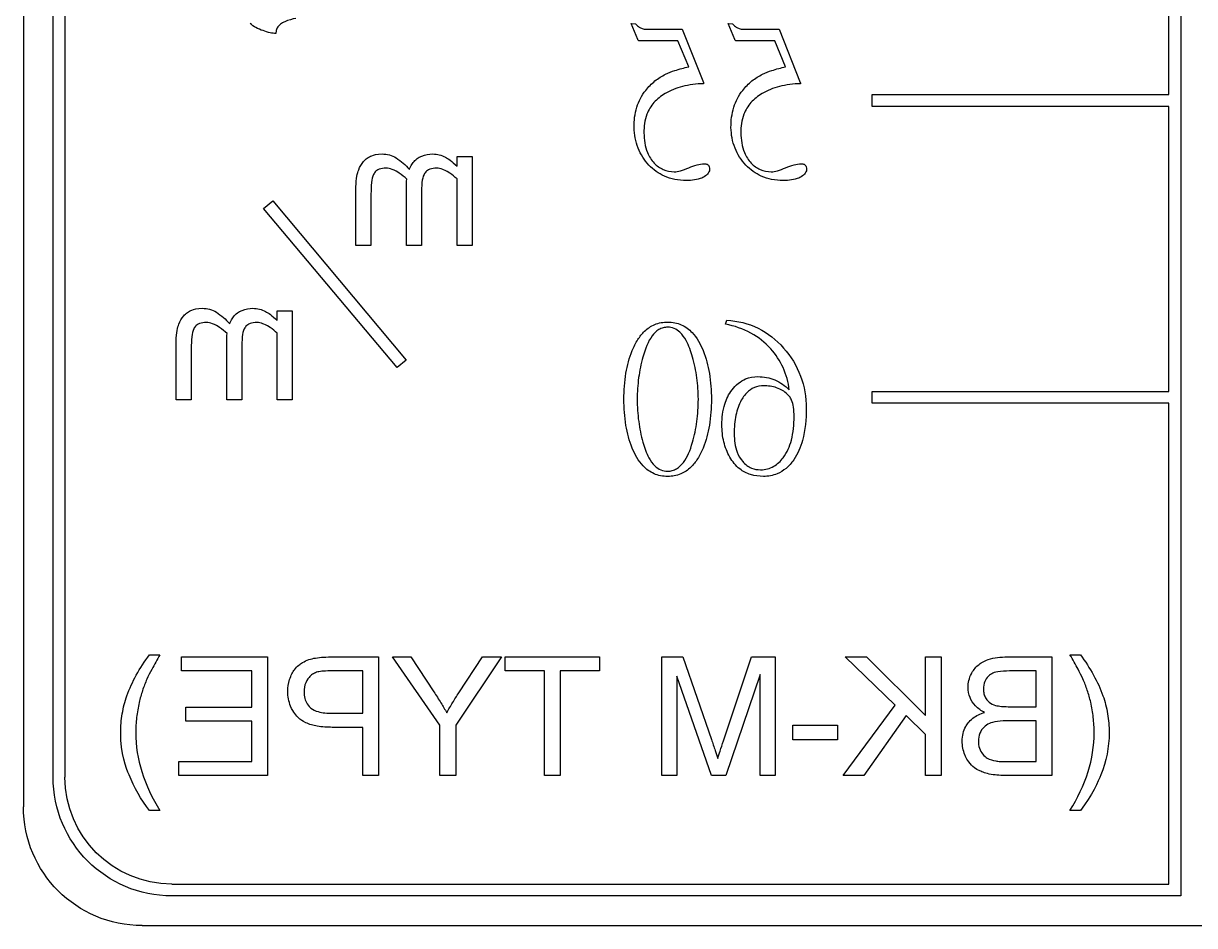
# Model space of a CAD drawing. Header units: inches. Extents: x 707 to 13003, y 909 to 9309.
# Drawn here: x 4966.02 to 4985.75, y 1599.69 to 1614.89 of the extents above; entities that cross this region are included whole.
import ezdxf

# ---------------------------------------------------------------- set-up
doc = ezdxf.new("R2010")
doc.units = ezdxf.units.IN
doc.header["$MEASUREMENT"] = 0

# ---------------------------------------------------------------- blocks, each defined once
blk = doc.blocks.new('BKM-1')
at = {"color": 2}
for p, q in [((55, -71), (55, -117)), ((54.3, -71.5), (54.3, -116.5)), ((54.5, -116.5), (54.5, -71.5)), ((35.5, -79), (35.5, -118.5)), ((35.7, -105), (35.7, -100.2)), ((42.267, -103.895), (41.911, -104.795)), ((42.889, -103.895), (42.267, -103.895)), ((43.015, -104.072), (43.127, -103.8)), ((43.127, -103.8), (43.052, -103.807)), ((43.901, -103.895), (43.544, -104.795)), ((44.523, -103.895), (43.901, -103.895)), ((44.648, -104.072), (44.76, -103.8)), ((44.76, -103.8), (44.686, -103.807)), ((50.74, -103.919), (50.746, -103.97)), ((42.159, -104.53), (42.342, -104.096)), ((42.342, -104.096), (42.96, -104.096)), ((43.792, -104.53), (43.976, -104.096)), ((43.976, -104.096), (44.594, -104.096)), ((40.7, -105), (35.7, -105)), ((40.7, -105.2), (40.7, -105)), ((35.7, -105.2), (40.7, -105.2)), ((35.7, -110), (35.7, -105.2)), ((47.695, -106.042), (47.442, -106.042)), ((47.442, -106.042), (47.442, -107.543)), ((47.695, -106.207), (47.695, -106.042)), ((47.695, -107.543), (47.695, -106.421)), ((48.293, -106.674), (48.293, -107.543)), ((48.546, -107.543), (48.546, -106.554)), ((49.144, -106.674), (49.144, -107.543)), ((49.397, -107.543), (49.397, -106.554)), ((50.8, -106.79), (48.55, -109.471)), ((48.703, -109.6), (50.953, -106.919)), ((50.953, -106.919), (50.8, -106.79)), ((47.442, -107.543), (47.695, -107.543)), ((48.293, -107.543), (48.546, -107.543)), ((49.144, -107.543), (49.397, -107.543)), ((50.723, -108.642), (50.47, -108.642)), ((50.47, -108.642), (50.47, -110.143)), ((50.723, -108.807), (50.723, -108.642)), ((43.171, -108.868), (43.15, -108.8)), ((50.723, -110.143), (50.723, -109.021)), ((51.321, -109.274), (51.321, -110.143)), ((51.574, -110.143), (51.574, -109.154)), ((52.172, -109.274), (52.172, -110.143)), ((52.425, -110.143), (52.425, -109.154)), ((48.55, -109.471), (48.703, -109.6)), ((40.7, -110), (35.7, -110)), ((40.7, -110.2), (40.7, -110)), ((35.7, -110.2), (40.7, -110.2)), ((35.7, -118.3), (35.7, -110.2)), ((50.47, -110.143), (50.723, -110.143)), ((51.321, -110.143), (51.574, -110.143)), ((52.172, -110.143), (52.425, -110.143)), ((37.368, -114.439), (37.193, -114.439)), ((38.423, -114.473), (37.673, -114.473)), ((37.673, -114.473), (37.673, -116.473)), ((39.803, -114.473), (39.537, -114.473)), ((39.537, -114.473), (39.537, -116.473)), ((40.796, -114.473), (39.803, -115.463)), ((39.803, -115.463), (39.803, -114.473)), ((40.316, -115.284), (41.155, -114.473)), ((41.155, -114.473), (40.796, -114.473)), ((42.732, -114.473), (42.335, -114.473)), ((42.335, -114.473), (42.335, -116.473)), ((43.207, -115.889), (42.732, -114.473)), ((43.889, -114.473), (43.409, -115.864)), ((44.245, -114.473), (43.889, -114.473)), ((44.245, -116.473), (44.245, -114.473)), ((46.882, -114.473), (45.296, -114.473)), ((45.296, -114.473), (45.296, -114.709)), ((46.882, -114.709), (46.882, -114.473)), ((47.268, -114.473), (46.946, -114.473)), ((46.946, -114.473), (47.717, -115.625)), ((47.662, -115.076), (47.268, -114.473)), ((47.982, -115.625), (48.781, -114.473)), ((48.473, -114.473), (48.085, -115.061)), ((48.781, -114.473), (48.473, -114.473)), ((49.772, -114.473), (49.018, -114.473)), ((49.018, -114.473), (49.018, -116.473)), ((52.336, -114.473), (50.888, -114.473)), ((50.888, -114.473), (50.888, -116.473)), ((52.336, -114.709), (52.336, -114.473)), ((52.876, -114.439), (52.7, -114.439)), ((37.938, -115.312), (37.938, -114.709)), ((37.938, -114.709), (38.338, -114.709)), ((42.589, -116.473), (42.589, -114.77)), ((42.589, -114.77), (43.168, -116.473)), ((43.406, -116.473), (43.99, -114.799)), ((43.99, -114.799), (43.99, -116.473)), ((45.296, -114.709), (45.955, -114.709)), ((45.955, -114.709), (45.955, -116.473)), ((46.22, -116.473), (46.22, -114.709)), ((46.22, -114.709), (46.882, -114.709)), ((49.283, -115.424), (49.283, -114.709)), ((49.283, -114.709), (49.795, -114.709)), ((51.153, -115.32), (51.153, -114.709)), ((51.153, -114.709), (52.336, -114.709)), ((38.37, -115.312), (37.938, -115.312)), ((41.191, -116.473), (40.316, -115.284)), ((49.8, -115.424), (49.283, -115.424)), ((52.261, -115.32), (51.153, -115.32)), ((52.261, -115.556), (52.261, -115.32)), ((37.938, -116.236), (37.938, -115.549)), ((37.938, -115.549), (38.4, -115.549)), ((39.803, -115.779), (40.13, -115.462)), ((40.13, -115.462), (40.842, -116.473)), ((51.153, -116.236), (51.153, -115.556)), ((51.153, -115.556), (52.261, -115.556)), ((39.803, -116.473), (39.803, -115.779)), ((42.04, -115.625), (41.284, -115.625)), ((41.284, -115.625), (41.284, -115.872)), ((42.04, -115.872), (42.04, -115.625)), ((47.717, -115.625), (47.717, -116.473)), ((47.982, -116.473), (47.982, -115.625)), ((49.283, -116.473), (49.283, -115.66)), ((49.283, -115.66), (49.796, -115.66)), ((41.284, -115.872), (42.04, -115.872)), ((38.437, -116.236), (37.938, -116.236)), ((52.382, -116.236), (51.153, -116.236)), ((52.382, -116.473), (52.382, -116.236)), ((37.673, -116.473), (38.435, -116.473)), ((39.537, -116.473), (39.803, -116.473)), ((40.842, -116.473), (41.191, -116.473)), ((42.335, -116.473), (42.589, -116.473)), ((43.168, -116.473), (43.406, -116.473)), ((43.99, -116.473), (44.245, -116.473)), ((45.955, -116.473), (46.22, -116.473)), ((47.717, -116.473), (47.982, -116.473)), ((49.018, -116.473), (49.283, -116.473)), ((50.888, -116.473), (52.382, -116.473)), ((37.193, -117.061), (37.368, -117.061)), ((52.7, -117.061), (52.876, -117.061)), ((52.5, -118.3), (35.7, -118.3)), ((35.5, -118.5), (52.5, -118.5)), ((53, -119), (35, -119))]:
    blk.add_line(p, q, dxfattribs=at)
for centre, radius in [((52.5, -116.5), 1.8), ((52.5, -116.5), 2), ((53, -117), 2)]:
    blk.add_arc(centre, radius, 270, 0, dxfattribs=at)
for points, knots in [([(50.408, -103.715), (50.468, -103.727), (50.538, -103.745), (50.62, -103.782), (50.648, -103.796), (50.669, -103.814)], [-0.02708326, -0.02708326, -0.02708326, -0.02708326, -0.00840652, -0.00840652, 0, 0, 0, 0]), ([(43.052, -103.807), (43.038, -103.823), (43.022, -103.839), (42.99, -103.864), (42.973, -103.874), (42.934, -103.891), (42.912, -103.895), (42.889, -103.895)], [-0.01925198, -0.01925198, -0.01925198, -0.01925198, -0.01271209, -0.01271209, -0.00693803, -0.00693803, 0, 0, 0, 0]), ([(44.686, -103.807), (44.672, -103.823), (44.656, -103.839), (44.624, -103.864), (44.607, -103.874), (44.568, -103.891), (44.546, -103.895), (44.523, -103.895)], [-0.01925198, -0.01925198, -0.01925198, -0.01925198, -0.01271209, -0.01271209, -0.00693803, -0.00693803, 0, 0, 0, 0]), ([(50.669, -103.814), (50.687, -103.826), (50.702, -103.841), (50.726, -103.877), (50.734, -103.897), (50.74, -103.919)], [-0.01308094, -0.01308094, -0.01308094, -0.01308094, -0.00665229, -0.00665229, 0, 0, 0, 0]), ([(50.746, -103.97), (50.778, -103.97), (50.812, -103.965), (50.883, -103.949), (50.923, -103.936), (50.961, -103.922)], [-0.02190904, -0.02190904, -0.02190904, -0.02190904, -0.01216577, -0.01216577, 0, 0, 0, 0]), ([(50.961, -103.922), (51.003, -103.909), (51.045, -103.892), (51.117, -103.851), (51.149, -103.828), (51.177, -103.8)], [-0.02501522, -0.02501522, -0.02501522, -0.02501522, -0.0117725, -0.0117725, 0, 0, 0, 0]), ([(42.96, -104.096), (42.969, -104.096), (42.979, -104.095), (42.993, -104.092), (42.998, -104.09), (43.005, -104.085), (43.008, -104.083), (43.012, -104.078), (43.014, -104.075), (43.015, -104.072)], [-0.006296167, -0.006296167, -0.006296167, -0.006296167, -0.003599843, -0.003599843, -0.002036293, -0.002036293, -0.001000184, -0.001000184, 0, 0, 0, 0]), ([(44.594, -104.096), (44.603, -104.096), (44.613, -104.095), (44.627, -104.092), (44.632, -104.09), (44.639, -104.085), (44.642, -104.083), (44.646, -104.078), (44.647, -104.075), (44.648, -104.072)], [-0.006296167, -0.006296167, -0.006296167, -0.006296167, -0.003599843, -0.003599843, -0.002036293, -0.002036293, -0.001000184, -0.001000184, 0, 0, 0, 0]), ([(42.546, -104.656), (42.498, -104.632), (42.44, -104.61), (42.316, -104.57), (42.234, -104.548), (42.159, -104.53)], [-0.03908855, -0.03908855, -0.03908855, -0.03908855, -0.02325142, -0.02325142, 0, 0, 0, 0]), ([(44.18, -104.656), (44.132, -104.632), (44.074, -104.61), (43.949, -104.57), (43.868, -104.548), (43.792, -104.53)], [-0.03908855, -0.03908855, -0.03908855, -0.03908855, -0.02325142, -0.02325142, 0, 0, 0, 0]), ([(42.882, -104.928), (42.836, -104.87), (42.784, -104.816), (42.671, -104.725), (42.611, -104.687), (42.546, -104.656)], [-0.04378824, -0.04378824, -0.04378824, -0.04378824, -0.02152, -0.02152, 0, 0, 0, 0]), ([(44.516, -104.928), (44.47, -104.87), (44.418, -104.816), (44.305, -104.725), (44.244, -104.687), (44.18, -104.656)], [-0.04378824, -0.04378824, -0.04378824, -0.04378824, -0.02152, -0.02152, 0, 0, 0, 0]), ([(41.911, -104.795), (41.909, -104.799), (41.908, -104.804), (41.907, -104.809), (41.907, -104.811), (41.907, -104.813), (41.908, -104.813), (41.908, -104.814), (41.908, -104.815), (41.909, -104.815), (41.909, -104.815), (41.91, -104.816), (41.91, -104.816), (41.911, -104.816)], [-0.00192807, -0.00192807, -0.00192807, -0.00192807, -0.000928361, -0.000928361, -0.000534277, -0.000534277, -0.000353505, -0.000353505, -0.000239022, -0.000239022, -0.000132257, -0.000132257, 0, 0, 0, 0]), ([(41.911, -104.816), (42.029, -104.819), (42.149, -104.833), (42.367, -104.889), (42.465, -104.928), (42.556, -104.982)], [-0.06745802, -0.06745802, -0.06745802, -0.06745802, -0.03181638, -0.03181638, 0, 0, 0, 0]), ([(43.079, -105.553), (43.08, -105.437), (43.066, -105.323), (42.999, -105.109), (42.949, -105.014), (42.882, -104.928)], [-0.06731251, -0.06731251, -0.06731251, -0.06731251, -0.03272339, -0.03272339, 0, 0, 0, 0]), ([(43.544, -104.795), (43.543, -104.799), (43.542, -104.804), (43.541, -104.809), (43.541, -104.811), (43.541, -104.813), (43.541, -104.813), (43.542, -104.814), (43.542, -104.815), (43.543, -104.815), (43.543, -104.815), (43.544, -104.816), (43.544, -104.816), (43.544, -104.816)], [-0.00192807, -0.00192807, -0.00192807, -0.00192807, -0.000928361, -0.000928361, -0.000534277, -0.000534277, -0.000353505, -0.000353505, -0.000239022, -0.000239022, -0.000132257, -0.000132257, 0, 0, 0, 0]), ([(43.544, -104.816), (43.663, -104.819), (43.783, -104.833), (44, -104.889), (44.099, -104.928), (44.19, -104.982)], [-0.06745802, -0.06745802, -0.06745802, -0.06745802, -0.03181638, -0.03181638, 0, 0, 0, 0]), ([(44.713, -105.553), (44.714, -105.437), (44.7, -105.323), (44.633, -105.109), (44.583, -105.014), (44.516, -104.928)], [-0.06731251, -0.06731251, -0.06731251, -0.06731251, -0.03272339, -0.03272339, 0, 0, 0, 0]), ([(42.556, -104.982), (42.626, -105.024), (42.689, -105.074), (42.794, -105.193), (42.833, -105.259), (42.9, -105.431), (42.914, -105.537), (42.913, -105.644)], [-0.0796995, -0.0796995, -0.0796995, -0.0796995, -0.05533115, -0.05533115, -0.03214781, -0.03214781, 0, 0, 0, 0]), ([(44.19, -104.982), (44.26, -105.024), (44.323, -105.074), (44.428, -105.193), (44.467, -105.259), (44.534, -105.431), (44.548, -105.537), (44.546, -105.644)], [-0.0796995, -0.0796995, -0.0796995, -0.0796995, -0.05533115, -0.05533115, -0.03214781, -0.03214781, 0, 0, 0, 0]), ([(42.828, -106.188), (42.907, -106.103), (42.969, -106.008), (43.055, -105.789), (43.076, -105.672), (43.079, -105.553)], [-0.07055061, -0.07055061, -0.07055061, -0.07055061, -0.0358242, -0.0358242, 0, 0, 0, 0]), ([(44.462, -106.188), (44.541, -106.103), (44.602, -106.008), (44.689, -105.789), (44.71, -105.672), (44.713, -105.553)], [-0.07055061, -0.07055061, -0.07055061, -0.07055061, -0.0358242, -0.0358242, 0, 0, 0, 0]), ([(42.913, -105.644), (42.91, -105.757), (42.894, -105.872), (42.825, -106.042), (42.788, -106.102), (42.739, -106.154)], [-0.05505324, -0.05505324, -0.05505324, -0.05505324, -0.02132206, -0.02132206, 0, 0, 0, 0]), ([(44.546, -105.644), (44.544, -105.757), (44.528, -105.872), (44.459, -106.042), (44.422, -106.102), (44.373, -106.154)], [-0.05505324, -0.05505324, -0.05505324, -0.05505324, -0.02132206, -0.02132206, 0, 0, 0, 0]), ([(48.105, -106), (48.067, -106), (48.03, -106.004), (47.957, -106.023), (47.923, -106.036), (47.85, -106.077), (47.783, -106.119), (47.695, -106.207)], [-0.09723673, -0.09723673, -0.09723673, -0.09723673, -0.0669871, -0.0669871, -0.03741817, -0.03741817, 0, 0, 0, 0]), ([(48.497, -106.259), (48.486, -106.23), (48.473, -106.202), (48.441, -106.152), (48.424, -106.13), (48.389, -106.095), (48.352, -106.061), (48.23, -106.01), (48.168, -106), (48.105, -106)], [-0.09833277, -0.09833277, -0.09833277, -0.09833277, -0.06772325, -0.06772325, -0.03985027, -0.03985027, -0.01887635, -0.01887635, 0, 0, 0, 0]), ([(48.956, -106), (48.915, -106), (48.874, -106.005), (48.794, -106.028), (48.756, -106.044), (48.637, -106.117), (48.563, -106.186), (48.497, -106.259)], [-0.05444102, -0.05444102, -0.05444102, -0.05444102, -0.042025, -0.042025, -0.0295866, -0.0295866, 0, 0, 0, 0]), ([(49.27, -106.128), (49.251, -106.106), (49.23, -106.086), (49.184, -106.053), (49.159, -106.04), (49.102, -106.018), (49.045, -106), (48.956, -106)], [-0.07289026, -0.07289026, -0.07289026, -0.07289026, -0.04945259, -0.04945259, -0.02663201, -0.02663201, 0, 0, 0, 0]), ([(49.397, -106.554), (49.397, -106.408), (49.374, -106.322), (49.332, -106.215), (49.306, -106.168), (49.27, -106.128)], [-0.03469337, -0.03469337, -0.03469337, -0.03469337, -0.01603045, -0.01603045, 0, 0, 0, 0]), ([(41.897, -106.164), (41.888, -106.164), (41.879, -106.165), (41.863, -106.168), (41.855, -106.17), (41.84, -106.177), (41.833, -106.182), (41.821, -106.196), (41.816, -106.205), (41.807, -106.228), (41.805, -106.244), (41.805, -106.259)], [-0.01513963, -0.01513963, -0.01513963, -0.01513963, -0.01247243, -0.01247243, -0.01014631, -0.01014631, -0.00750334, -0.00750334, -0.00455338, -0.00455338, 0, 0, 0, 0]), ([(41.805, -106.259), (41.805, -106.265), (41.806, -106.271), (41.807, -106.279), (41.808, -106.281), (41.809, -106.283)], [-0.002093623, -0.002093623, -0.002093623, -0.002093623, -0.000662734, -0.000662734, 0, 0, 0, 0]), ([(41.809, -106.283), (41.814, -106.296), (41.821, -106.309), (41.837, -106.333), (41.847, -106.344), (41.881, -106.376), (41.909, -106.393), (42.01, -106.435), (42.101, -106.446), (42.199, -106.446)], [-0.05303774, -0.05303774, -0.05303774, -0.05303774, -0.04748048, -0.04748048, -0.04187569, -0.04187569, -0.02952808, -0.02952808, 0, 0, 0, 0]), ([(42.159, -106.232), (42.113, -106.212), (42.065, -106.194), (41.978, -106.171), (41.937, -106.164), (41.897, -106.164)], [-0.02693744, -0.02693744, -0.02693744, -0.02693744, -0.01201471, -0.01201471, 0, 0, 0, 0]), ([(42.403, -106.3), (42.368, -106.3), (42.33, -106.292), (42.25, -106.27), (42.202, -106.251), (42.159, -106.232)], [-0.02487772, -0.02487772, -0.02487772, -0.02487772, -0.01434385, -0.01434385, 0, 0, 0, 0]), ([(42.199, -106.446), (42.264, -106.446), (42.33, -106.44), (42.454, -106.416), (42.512, -106.398), (42.667, -106.329), (42.753, -106.267), (42.828, -106.188)], [-0.07045463, -0.07045463, -0.07045463, -0.07045463, -0.0509016, -0.0509016, -0.03251367, -0.03251367, 0, 0, 0, 0]), ([(42.739, -106.154), (42.695, -106.199), (42.644, -106.236), (42.528, -106.287), (42.466, -106.299), (42.403, -106.3)], [-0.03807798, -0.03807798, -0.03807798, -0.03807798, -0.01898629, -0.01898629, 0, 0, 0, 0]), ([(43.531, -106.164), (43.522, -106.164), (43.513, -106.165), (43.497, -106.168), (43.489, -106.17), (43.474, -106.177), (43.467, -106.182), (43.454, -106.196), (43.45, -106.205), (43.441, -106.228), (43.439, -106.244), (43.439, -106.259)], [-0.01513963, -0.01513963, -0.01513963, -0.01513963, -0.01247243, -0.01247243, -0.01014631, -0.01014631, -0.00750334, -0.00750334, -0.00455338, -0.00455338, 0, 0, 0, 0]), ([(43.439, -106.259), (43.439, -106.265), (43.439, -106.271), (43.441, -106.279), (43.442, -106.281), (43.443, -106.283)], [-0.002093623, -0.002093623, -0.002093623, -0.002093623, -0.000662734, -0.000662734, 0, 0, 0, 0]), ([(43.443, -106.283), (43.448, -106.296), (43.455, -106.309), (43.471, -106.333), (43.48, -106.344), (43.515, -106.376), (43.543, -106.393), (43.644, -106.435), (43.735, -106.446), (43.833, -106.446)], [-0.05303774, -0.05303774, -0.05303774, -0.05303774, -0.04748048, -0.04748048, -0.04187569, -0.04187569, -0.02952808, -0.02952808, 0, 0, 0, 0]), ([(43.792, -106.232), (43.747, -106.212), (43.699, -106.194), (43.612, -106.171), (43.571, -106.164), (43.531, -106.164)], [-0.02693744, -0.02693744, -0.02693744, -0.02693744, -0.01201471, -0.01201471, 0, 0, 0, 0]), ([(44.037, -106.3), (44.002, -106.3), (43.964, -106.292), (43.884, -106.27), (43.836, -106.251), (43.792, -106.232)], [-0.02487772, -0.02487772, -0.02487772, -0.02487772, -0.01434385, -0.01434385, 0, 0, 0, 0]), ([(43.833, -106.446), (43.898, -106.446), (43.963, -106.44), (44.087, -106.416), (44.146, -106.398), (44.301, -106.329), (44.387, -106.267), (44.462, -106.188)], [-0.07045463, -0.07045463, -0.07045463, -0.07045463, -0.0509016, -0.0509016, -0.03251367, -0.03251367, 0, 0, 0, 0]), ([(44.373, -106.154), (44.329, -106.199), (44.278, -106.236), (44.161, -106.287), (44.1, -106.299), (44.037, -106.3)], [-0.03807798, -0.03807798, -0.03807798, -0.03807798, -0.01898629, -0.01898629, 0, 0, 0, 0]), ([(47.695, -106.421), (47.732, -106.386), (47.772, -106.354), (47.879, -106.281), (47.923, -106.264), (47.97, -106.247), (48.005, -106.24), (48.04, -106.24)], [-0.017587, -0.017587, -0.017587, -0.017587, -0.01485258, -0.01485258, -0.01064913, -0.01064913, 0, 0, 0, 0]), ([(48.04, -106.24), (48.08, -106.24), (48.119, -106.244), (48.166, -106.261), (48.188, -106.27), (48.227, -106.305), (48.241, -106.324), (48.251, -106.345)], [-0.03730169, -0.03730169, -0.03730169, -0.03730169, -0.01572593, -0.01572593, -0.00715187, -0.00715187, 0, 0, 0, 0]), ([(48.251, -106.345), (48.269, -106.38), (48.28, -106.427), (48.291, -106.546), (48.293, -106.61), (48.293, -106.674)], [-0.03581091, -0.03581091, -0.03581091, -0.03581091, -0.01922292, -0.01922292, 0, 0, 0, 0]), ([(48.541, -106.426), (48.58, -106.389), (48.622, -106.353), (48.698, -106.301), (48.74, -106.276), (48.821, -106.247), (48.856, -106.24), (48.891, -106.24)], [-0.04773613, -0.04773613, -0.04773613, -0.04773613, -0.02572527, -0.02572527, -0.01057428, -0.01057428, 0, 0, 0, 0]), ([(48.891, -106.24), (48.931, -106.24), (48.97, -106.244), (49.017, -106.261), (49.038, -106.27), (49.078, -106.305), (49.091, -106.324), (49.102, -106.345)], [-0.03730169, -0.03730169, -0.03730169, -0.03730169, -0.01572593, -0.01572593, -0.00715187, -0.00715187, 0, 0, 0, 0]), ([(49.102, -106.345), (49.12, -106.38), (49.131, -106.427), (49.142, -106.546), (49.144, -106.61), (49.144, -106.674)], [-0.03581091, -0.03581091, -0.03581091, -0.03581091, -0.01922292, -0.01922292, 0, 0, 0, 0]), ([(48.546, -106.554), (48.546, -106.53), (48.545, -106.505), (48.544, -106.473), (48.543, -106.449), (48.541, -106.426)], [-0.02908968, -0.02908968, -0.02908968, -0.02908968, -0.00690577, -0.00690577, 0, 0, 0, 0]), ([(51.133, -108.6), (51.095, -108.6), (51.058, -108.604), (50.986, -108.623), (50.952, -108.636), (50.878, -108.677), (50.811, -108.719), (50.723, -108.807)], [-0.09723673, -0.09723673, -0.09723673, -0.09723673, -0.0669871, -0.0669871, -0.03741817, -0.03741817, 0, 0, 0, 0]), ([(51.525, -108.859), (51.514, -108.83), (51.501, -108.802), (51.469, -108.752), (51.452, -108.73), (51.417, -108.695), (51.381, -108.661), (51.258, -108.61), (51.196, -108.6), (51.133, -108.6)], [-0.09833277, -0.09833277, -0.09833277, -0.09833277, -0.06772325, -0.06772325, -0.03985027, -0.03985027, -0.01887635, -0.01887635, 0, 0, 0, 0]), ([(51.984, -108.6), (51.943, -108.6), (51.902, -108.605), (51.822, -108.628), (51.785, -108.644), (51.665, -108.717), (51.591, -108.786), (51.525, -108.859)], [-0.05444102, -0.05444102, -0.05444102, -0.05444102, -0.042025, -0.042025, -0.0295866, -0.0295866, 0, 0, 0, 0]), ([(52.299, -108.728), (52.28, -108.706), (52.259, -108.686), (52.212, -108.653), (52.187, -108.64), (52.13, -108.618), (52.073, -108.6), (51.984, -108.6)], [-0.07289026, -0.07289026, -0.07289026, -0.07289026, -0.04945259, -0.04945259, -0.02663201, -0.02663201, 0, 0, 0, 0]), ([(43.15, -108.8), (42.966, -108.811), (42.788, -108.853), (42.456, -109.015), (42.314, -109.13), (42.193, -109.269)], [-0.1108997, -0.1108997, -0.1108997, -0.1108997, -0.0554336, -0.0554336, 0, 0, 0, 0]), ([(42.41, -109.282), (42.505, -109.174), (42.616, -109.086), (42.877, -108.945), (43.021, -108.897), (43.171, -108.868)], [-0.08888491, -0.08888491, -0.08888491, -0.08888491, -0.04569351, -0.04569351, 0, 0, 0, 0]), ([(44.146, -108.831), (44.105, -108.831), (44.065, -108.834), (43.988, -108.85), (43.952, -108.861), (43.847, -108.908), (43.786, -108.953), (43.653, -109.095), (43.593, -109.203), (43.548, -109.313)], [-0.08195317, -0.08195317, -0.08195317, -0.08195317, -0.06991101, -0.06991101, -0.05834504, -0.05834504, -0.0355218, -0.0355218, 0, 0, 0, 0]), ([(44.743, -109.313), (44.717, -109.249), (44.686, -109.186), (44.616, -109.076), (44.579, -109.028), (44.485, -108.938), (44.428, -108.899), (44.294, -108.843), (44.221, -108.831), (44.146, -108.831)], [-0.08244459, -0.08244459, -0.08244459, -0.08244459, -0.06166293, -0.06166293, -0.0435396, -0.0435396, -0.02257482, -0.02257482, 0, 0, 0, 0]), ([(50.723, -109.021), (50.76, -108.986), (50.8, -108.954), (50.907, -108.881), (50.952, -108.864), (50.998, -108.847), (51.033, -108.84), (51.068, -108.84)], [-0.017587, -0.017587, -0.017587, -0.017587, -0.01485258, -0.01485258, -0.01064913, -0.01064913, 0, 0, 0, 0]), ([(51.068, -108.84), (51.108, -108.84), (51.147, -108.844), (51.194, -108.861), (51.216, -108.87), (51.255, -108.905), (51.269, -108.924), (51.279, -108.945)], [-0.03730169, -0.03730169, -0.03730169, -0.03730169, -0.01572593, -0.01572593, -0.00715187, -0.00715187, 0, 0, 0, 0]), ([(51.569, -109.026), (51.608, -108.989), (51.651, -108.953), (51.726, -108.901), (51.769, -108.876), (51.849, -108.847), (51.884, -108.84), (51.919, -108.84)], [-0.04773613, -0.04773613, -0.04773613, -0.04773613, -0.02572527, -0.02572527, -0.01057428, -0.01057428, 0, 0, 0, 0]), ([(51.919, -108.84), (51.959, -108.84), (51.998, -108.844), (52.045, -108.861), (52.067, -108.87), (52.106, -108.905), (52.12, -108.924), (52.13, -108.945)], [-0.03730169, -0.03730169, -0.03730169, -0.03730169, -0.01572593, -0.01572593, -0.00715187, -0.00715187, 0, 0, 0, 0]), ([(52.425, -109.154), (52.425, -109.008), (52.402, -108.922), (52.36, -108.815), (52.334, -108.768), (52.299, -108.728)], [-0.03469337, -0.03469337, -0.03469337, -0.03469337, -0.01603045, -0.01603045, 0, 0, 0, 0]), ([(43.728, -109.422), (43.754, -109.328), (43.789, -109.227), (43.864, -109.092), (43.898, -109.043), (43.968, -108.977), (44, -108.955), (44.071, -108.926), (44.108, -108.919), (44.146, -108.919)], [-0.06958828, -0.06958828, -0.06958828, -0.06958828, -0.04021797, -0.04021797, -0.02302257, -0.02302257, -0.01139571, -0.01139571, 0, 0, 0, 0]), ([(44.146, -108.919), (44.172, -108.919), (44.197, -108.922), (44.248, -108.936), (44.271, -108.946), (44.339, -108.986), (44.376, -109.023), (44.475, -109.156), (44.526, -109.282), (44.563, -109.422)], [-0.08337122, -0.08337122, -0.08337122, -0.08337122, -0.07337556, -0.07337556, -0.06342031, -0.06342031, -0.0435051, -0.0435051, 0, 0, 0, 0]), ([(51.279, -108.945), (51.298, -108.98), (51.308, -109.027), (51.319, -109.146), (51.321, -109.21), (51.321, -109.274)], [-0.03581091, -0.03581091, -0.03581091, -0.03581091, -0.01922292, -0.01922292, 0, 0, 0, 0]), ([(51.574, -109.154), (51.574, -109.13), (51.574, -109.105), (51.572, -109.073), (51.571, -109.049), (51.569, -109.026)], [-0.02908968, -0.02908968, -0.02908968, -0.02908968, -0.00690577, -0.00690577, 0, 0, 0, 0]), ([(52.13, -108.945), (52.148, -108.98), (52.159, -109.027), (52.17, -109.146), (52.172, -109.21), (52.172, -109.274)], [-0.03581091, -0.03581091, -0.03581091, -0.03581091, -0.01922292, -0.01922292, 0, 0, 0, 0]), ([(42.193, -109.269), (42.07, -109.41), (41.973, -109.567), (41.842, -109.916), (41.812, -110.098), (41.812, -110.284)], [-0.1119624, -0.1119624, -0.1119624, -0.1119624, -0.0559158, -0.0559158, 0, 0, 0, 0]), ([(42.097, -109.975), (42.114, -109.845), (42.147, -109.719), (42.254, -109.483), (42.324, -109.377), (42.41, -109.282)], [-0.07778997, -0.07778997, -0.07778997, -0.07778997, -0.03847491, -0.03847491, 0, 0, 0, 0]), ([(43.548, -109.313), (43.5, -109.437), (43.466, -109.565), (43.419, -109.84), (43.409, -109.986), (43.409, -110.132)], [-0.08351425, -0.08351425, -0.08351425, -0.08351425, -0.04369807, -0.04369807, 0, 0, 0, 0]), ([(43.629, -110.132), (43.629, -110.011), (43.637, -109.89), (43.67, -109.653), (43.695, -109.536), (43.728, -109.422)], [-0.07201864, -0.07201864, -0.07201864, -0.07201864, -0.03576445, -0.03576445, 0, 0, 0, 0]), ([(44.563, -109.422), (44.595, -109.536), (44.619, -109.651), (44.651, -109.889), (44.659, -110.01), (44.659, -110.132)], [-0.07194682, -0.07194682, -0.07194682, -0.07194682, -0.03640608, -0.03640608, 0, 0, 0, 0]), ([(44.883, -110.132), (44.883, -109.985), (44.873, -109.837), (44.826, -109.563), (44.792, -109.435), (44.743, -109.313)], [-0.08347072, -0.08347072, -0.08347072, -0.08347072, -0.03947083, -0.03947083, 0, 0, 0, 0]), ([(42.627, -109.751), (42.577, -109.751), (42.527, -109.756), (42.431, -109.774), (42.385, -109.788), (42.248, -109.846), (42.168, -109.904), (42.097, -109.975)], [-0.05956432, -0.05956432, -0.05956432, -0.05956432, -0.04454092, -0.04454092, -0.0300399, -0.0300399, 0, 0, 0, 0]), ([(43.062, -109.975), (43.031, -109.934), (42.995, -109.896), (42.917, -109.833), (42.877, -109.809), (42.767, -109.763), (42.698, -109.751), (42.627, -109.751)], [-0.05120095, -0.05120095, -0.05120095, -0.05120095, -0.03567966, -0.03567966, -0.02120074, -0.02120074, 0, 0, 0, 0]), ([(42.016, -110.424), (42.016, -110.371), (42.019, -110.316), (42.032, -110.225), (42.042, -110.183), (42.067, -110.123), (42.08, -110.1), (42.097, -110.081)], [-0.03548871, -0.03548871, -0.03548871, -0.03548871, -0.01975583, -0.01975583, -0.00768981, -0.00768981, 0, 0, 0, 0]), ([(42.097, -110.081), (42.119, -110.055), (42.143, -110.032), (42.197, -109.992), (42.226, -109.975), (42.326, -109.929), (42.402, -109.913), (42.478, -109.907)], [-0.04298353, -0.04298353, -0.04298353, -0.04298353, -0.03299898, -0.03299898, -0.02279764, -0.02279764, 0, 0, 0, 0]), ([(42.478, -109.907), (42.536, -109.903), (42.594, -109.907), (42.699, -109.939), (42.744, -109.963), (42.835, -110.038), (42.874, -110.091), (42.906, -110.149)], [-0.052658, -0.052658, -0.052658, -0.052658, -0.035259, -0.035259, -0.01965055, -0.01965055, 0, 0, 0, 0]), ([(43.232, -110.563), (43.232, -110.446), (43.219, -110.326), (43.158, -110.128), (43.118, -110.047), (43.062, -109.975)], [-0.06237258, -0.06237258, -0.06237258, -0.06237258, -0.02720967, -0.02720967, 0, 0, 0, 0]), ([(41.812, -110.284), (41.812, -110.464), (41.828, -110.652), (41.907, -110.941), (41.954, -111.054), (42.023, -111.154)], [-0.09011798, -0.09011798, -0.09011798, -0.09011798, -0.03625882, -0.03625882, 0, 0, 0, 0]), ([(42.906, -110.149), (42.949, -110.226), (42.978, -110.311), (43.018, -110.501), (43.026, -110.608), (43.025, -110.712)], [-0.0580665, -0.0580665, -0.0580665, -0.0580665, -0.03138291, -0.03138291, 0, 0, 0, 0]), ([(43.409, -110.132), (43.409, -110.278), (43.419, -110.426), (43.465, -110.702), (43.499, -110.83), (43.548, -110.954)], [-0.08381766, -0.08381766, -0.08381766, -0.08381766, -0.03972186, -0.03972186, 0, 0, 0, 0]), ([(43.728, -110.858), (43.694, -110.744), (43.67, -110.627), (43.637, -110.384), (43.629, -110.258), (43.629, -110.132)], [-0.07365705, -0.07365705, -0.07365705, -0.07365705, -0.03782237, -0.03782237, 0, 0, 0, 0]), ([(44.659, -110.132), (44.659, -110.257), (44.651, -110.383), (44.619, -110.625), (44.596, -110.741), (44.563, -110.855)], [-0.07324327, -0.07324327, -0.07324327, -0.07324327, -0.03552282, -0.03552282, 0, 0, 0, 0]), ([(44.743, -110.954), (44.792, -110.831), (44.826, -110.703), (44.873, -110.428), (44.883, -110.279), (44.883, -110.132)], [-0.08376423, -0.08376423, -0.08376423, -0.08376423, -0.04423028, -0.04423028, 0, 0, 0, 0]), ([(42.199, -111.117), (42.133, -111.029), (42.09, -110.927), (42.028, -110.693), (42.016, -110.556), (42.016, -110.424)], [-0.07258652, -0.07258652, -0.07258652, -0.07258652, -0.03968338, -0.03968338, 0, 0, 0, 0]), ([(43.099, -111.106), (43.144, -111.026), (43.177, -110.941), (43.222, -110.757), (43.232, -110.66), (43.232, -110.563)], [-0.05678239, -0.05678239, -0.05678239, -0.05678239, -0.02919658, -0.02919658, 0, 0, 0, 0]), ([(43.025, -110.712), (43.024, -110.817), (43.011, -110.927), (42.952, -111.082), (42.922, -111.135), (42.882, -111.181)], [-0.04977886, -0.04977886, -0.04977886, -0.04977886, -0.01836022, -0.01836022, 0, 0, 0, 0]), ([(44.146, -111.344), (44.119, -111.344), (44.093, -111.341), (44.042, -111.327), (44.018, -111.317), (43.95, -111.277), (43.912, -111.24), (43.814, -111.111), (43.765, -110.992), (43.728, -110.858)], [-0.08137653, -0.08137653, -0.08137653, -0.08137653, -0.07131719, -0.07131719, -0.06133064, -0.06133064, -0.0415336, -0.0415336, 0, 0, 0, 0]), ([(44.563, -110.855), (44.539, -110.944), (44.507, -111.037), (44.436, -111.168), (44.402, -111.217), (44.331, -111.283), (44.298, -111.306), (44.225, -111.337), (44.186, -111.344), (44.146, -111.344)], [-0.06884296, -0.06884296, -0.06884296, -0.06884296, -0.04120317, -0.04120317, -0.02403051, -0.02403051, -0.01203907, -0.01203907, 0, 0, 0, 0]), ([(43.548, -110.954), (43.574, -111.017), (43.605, -111.079), (43.674, -111.187), (43.711, -111.235), (43.805, -111.325), (43.862, -111.364), (43.996, -111.42), (44.07, -111.432), (44.146, -111.432)], [-0.08220575, -0.08220575, -0.08220575, -0.08220575, -0.06167399, -0.06167399, -0.04373192, -0.04373192, -0.02269426, -0.02269426, 0, 0, 0, 0]), ([(44.146, -111.432), (44.186, -111.432), (44.226, -111.429), (44.303, -111.413), (44.34, -111.402), (44.445, -111.356), (44.505, -111.311), (44.639, -111.17), (44.699, -111.062), (44.743, -110.954)], [-0.08173021, -0.08173021, -0.08173021, -0.08173021, -0.06969113, -0.06969113, -0.05813482, -0.05813482, -0.03529804, -0.03529804, 0, 0, 0, 0]), ([(42.023, -111.154), (42.06, -111.206), (42.103, -111.255), (42.197, -111.335), (42.247, -111.366), (42.375, -111.419), (42.453, -111.432), (42.532, -111.432)], [-0.06095953, -0.06095953, -0.06095953, -0.06095953, -0.04166406, -0.04166406, -0.02387582, -0.02387582, 0, 0, 0, 0]), ([(42.58, -111.32), (42.541, -111.32), (42.502, -111.316), (42.428, -111.296), (42.393, -111.281), (42.297, -111.226), (42.244, -111.174), (42.199, -111.117)], [-0.04503006, -0.04503006, -0.04503006, -0.04503006, -0.0333682, -0.0333682, -0.02188606, -0.02188606, 0, 0, 0, 0]), ([(42.532, -111.432), (42.606, -111.432), (42.679, -111.423), (42.815, -111.38), (42.876, -111.349), (43, -111.252), (43.055, -111.183), (43.099, -111.106)], [-0.06938798, -0.06938798, -0.06938798, -0.06938798, -0.04725672, -0.04725672, -0.02659622, -0.02659622, 0, 0, 0, 0]), ([(42.882, -111.181), (42.861, -111.205), (42.838, -111.227), (42.789, -111.264), (42.762, -111.279), (42.685, -111.312), (42.633, -111.32), (42.58, -111.32)], [-0.03465448, -0.03465448, -0.03465448, -0.03465448, -0.02511314, -0.02511314, -0.01600469, -0.01600469, 0, 0, 0, 0]), ([(37.193, -114.439), (37.111, -114.548), (37.036, -114.663), (36.909, -114.893), (36.856, -115.008), (36.813, -115.127)], [-0.07881555, -0.07881555, -0.07881555, -0.07881555, -0.03787332, -0.03787332, 0, 0, 0, 0]), ([(37.15, -114.845), (37.172, -114.794), (37.206, -114.73), (37.274, -114.603), (37.323, -114.516), (37.368, -114.439)], [-0.04303357, -0.04303357, -0.04303357, -0.04303357, -0.02675604, -0.02675604, 0, 0, 0, 0]), ([(39.086, -114.985), (39.086, -114.945), (39.081, -114.907), (39.062, -114.83), (39.047, -114.793), (39.004, -114.709), (38.968, -114.658), (38.875, -114.577), (38.821, -114.542), (38.649, -114.484), (38.536, -114.473), (38.423, -114.473)], [-0.1430451, -0.1430451, -0.1430451, -0.1430451, -0.1188567, -0.1188567, -0.0942052, -0.0942052, -0.0610501, -0.0610501, -0.0339397, -0.0339397, 0, 0, 0, 0]), ([(50.077, -114.492), (50.036, -114.485), (49.99, -114.48), (49.891, -114.474), (49.829, -114.473), (49.772, -114.473)], [-0.02963973, -0.02963973, -0.02963973, -0.02963973, -0.01721112, -0.01721112, 0, 0, 0, 0]), ([(50.545, -115.052), (50.545, -114.985), (50.536, -114.92), (50.493, -114.785), (50.459, -114.728), (50.386, -114.629), (50.338, -114.592), (50.23, -114.528), (50.154, -114.505), (50.077, -114.492)], [-0.05458878, -0.05458878, -0.05458878, -0.05458878, -0.04658059, -0.04658059, -0.03755315, -0.03755315, -0.02338986, -0.02338986, 0, 0, 0, 0]), ([(52.7, -114.439), (52.746, -114.517), (52.796, -114.605), (52.864, -114.733), (52.898, -114.797), (52.92, -114.848)], [-0.04420953, -0.04420953, -0.04420953, -0.04420953, -0.01665057, -0.01665057, 0, 0, 0, 0]), ([(53.255, -115.127), (53.213, -115.008), (53.16, -114.893), (53.033, -114.663), (52.957, -114.548), (52.876, -114.439)], [-0.07880848, -0.07880848, -0.07880848, -0.07880848, -0.04093856, -0.04093856, 0, 0, 0, 0]), ([(38.338, -114.709), (38.401, -114.709), (38.475, -114.711), (38.604, -114.725), (38.64, -114.735), (38.695, -114.759), (38.721, -114.776), (38.77, -114.825), (38.789, -114.856), (38.818, -114.928), (38.825, -114.971), (38.825, -115.015)], [-0.04682586, -0.04682586, -0.04682586, -0.04682586, -0.03932343, -0.03932343, -0.03164738, -0.03164738, -0.02327289, -0.02327289, -0.01329084, -0.01329084, 0, 0, 0, 0]), ([(49.795, -114.709), (49.843, -114.709), (49.898, -114.71), (49.98, -114.716), (50.015, -114.72), (50.042, -114.727)], [-0.02039466, -0.02039466, -0.02039466, -0.02039466, -0.00824981, -0.00824981, 0, 0, 0, 0]), ([(50.042, -114.727), (50.067, -114.734), (50.091, -114.743), (50.135, -114.769), (50.156, -114.784), (50.19, -114.819), (50.222, -114.854), (50.264, -114.957), (50.272, -115.008), (50.272, -115.059)], [-0.07230467, -0.07230467, -0.07230467, -0.07230467, -0.05272092, -0.05272092, -0.03339939, -0.03339939, -0.01546008, -0.01546008, 0, 0, 0, 0]), ([(37.019, -115.238), (37.035, -115.17), (37.054, -115.103), (37.098, -114.971), (37.123, -114.907), (37.15, -114.845)], [-0.0415382, -0.0415382, -0.0415382, -0.0415382, -0.02060191, -0.02060191, 0, 0, 0, 0]), ([(38.825, -115.015), (38.825, -115.042), (38.823, -115.069), (38.812, -115.118), (38.803, -115.141), (38.78, -115.184), (38.762, -115.21), (38.699, -115.26), (38.662, -115.278), (38.623, -115.29)], [-0.04789528, -0.04789528, -0.04789528, -0.04789528, -0.0353613, -0.0353613, -0.02396299, -0.02396299, -0.01225346, -0.01225346, 0, 0, 0, 0]), ([(38.806, -115.409), (38.862, -115.381), (38.915, -115.345), (39.005, -115.253), (39.033, -115.202), (39.075, -115.103), (39.086, -115.045), (39.086, -114.985)], [-0.04575349, -0.04575349, -0.04575349, -0.04575349, -0.03224206, -0.03224206, -0.018043, -0.018043, 0, 0, 0, 0]), ([(52.92, -114.848), (52.947, -114.911), (52.972, -114.975), (53.015, -115.106), (53.034, -115.173), (53.05, -115.241)], [-0.04149491, -0.04149491, -0.04149491, -0.04149491, -0.02083431, -0.02083431, 0, 0, 0, 0]), ([(36.813, -115.127), (36.778, -115.226), (36.752, -115.327), (36.717, -115.536), (36.708, -115.642), (36.708, -115.748)], [-0.06353115, -0.06353115, -0.06353115, -0.06353115, -0.03199582, -0.03199582, 0, 0, 0, 0]), ([(47.867, -115.415), (47.835, -115.357), (47.803, -115.301), (47.735, -115.188), (47.699, -115.132), (47.662, -115.076)], [-0.03954353, -0.03954353, -0.03954353, -0.03954353, -0.01994249, -0.01994249, 0, 0, 0, 0]), ([(48.085, -115.061), (48.045, -115.122), (48.005, -115.185), (47.932, -115.303), (47.899, -115.359), (47.867, -115.415)], [-0.04134241, -0.04134241, -0.04134241, -0.04134241, -0.01931953, -0.01931953, 0, 0, 0, 0]), ([(49.796, -115.66), (49.88, -115.66), (49.967, -115.655), (50.115, -115.629), (50.183, -115.611), (50.291, -115.56), (50.335, -115.532), (50.395, -115.472), (50.455, -115.407), (50.531, -115.224), (50.545, -115.139), (50.545, -115.052)], [-0.267127, -0.267127, -0.267127, -0.267127, -0.1817081, -0.1817081, -0.1127685, -0.1127685, -0.059429, -0.059429, -0.0261565, -0.0261565, 0, 0, 0, 0]), ([(50.272, -115.059), (50.272, -115.097), (50.268, -115.135), (50.25, -115.205), (50.237, -115.236), (50.197, -115.3), (50.172, -115.323), (50.121, -115.364), (50.079, -115.383), (49.962, -115.417), (49.877, -115.424), (49.8, -115.424)], [-0.05322619, -0.05322619, -0.05322619, -0.05322619, -0.04764606, -0.04764606, -0.04261327, -0.04261327, -0.03648617, -0.03648617, -0.02314865, -0.02314865, 0, 0, 0, 0]), ([(53.361, -115.748), (53.361, -115.642), (53.352, -115.536), (53.317, -115.327), (53.29, -115.226), (53.255, -115.127)], [-0.0635313, -0.0635313, -0.0635313, -0.0635313, -0.0315354, -0.0315354, 0, 0, 0, 0]), ([(36.961, -115.75), (36.961, -115.664), (36.966, -115.578), (36.985, -115.407), (37, -115.322), (37.019, -115.238)], [-0.05170678, -0.05170678, -0.05170678, -0.05170678, -0.02593918, -0.02593918, 0, 0, 0, 0]), ([(38.623, -115.29), (38.593, -115.298), (38.557, -115.304), (38.473, -115.311), (38.418, -115.312), (38.37, -115.312)], [-0.02525946, -0.02525946, -0.02525946, -0.02525946, -0.01464911, -0.01464911, 0, 0, 0, 0]), ([(39.184, -115.893), (39.184, -115.849), (39.179, -115.805), (39.159, -115.722), (39.144, -115.683), (39.104, -115.612), (39.069, -115.558), (38.947, -115.461), (38.878, -115.43), (38.806, -115.409)], [-0.09889515, -0.09889515, -0.09889515, -0.09889515, -0.07220553, -0.07220553, -0.04683539, -0.04683539, -0.02257203, -0.02257203, 0, 0, 0, 0]), ([(53.05, -115.241), (53.069, -115.325), (53.083, -115.409), (53.103, -115.58), (53.107, -115.665), (53.107, -115.75)], [-0.05140476, -0.05140476, -0.05140476, -0.05140476, -0.02561565, -0.02561565, 0, 0, 0, 0]), ([(38.4, -115.549), (38.462, -115.549), (38.53, -115.551), (38.657, -115.569), (38.696, -115.582), (38.76, -115.61), (38.792, -115.632), (38.846, -115.686), (38.869, -115.719), (38.903, -115.801), (38.911, -115.846), (38.911, -115.892)], [-0.06187638, -0.06187638, -0.06187638, -0.06187638, -0.0519295, -0.0519295, -0.04130719, -0.04130719, -0.0268089, -0.0268089, -0.01370385, -0.01370385, 0, 0, 0, 0]), ([(36.708, -115.748), (36.708, -115.995), (36.755, -116.233), (36.891, -116.562), (36.995, -116.811), (37.193, -117.061)], [-0.31198, -0.31198, -0.31198, -0.31198, -0.0956832, -0.0956832, 0, 0, 0, 0]), ([(37.368, -117.061), (37.241, -116.855), (37.135, -116.637), (36.997, -116.192), (36.961, -115.973), (36.961, -115.75)], [-0.1396365, -0.1396365, -0.1396365, -0.1396365, -0.0670478, -0.0670478, 0, 0, 0, 0]), ([(53.107, -115.75), (53.107, -115.973), (53.072, -116.192), (52.934, -116.637), (52.828, -116.855), (52.7, -117.061)], [-0.1396152, -0.1396152, -0.1396152, -0.1396152, -0.0725776, -0.0725776, 0, 0, 0, 0]), ([(52.876, -117.061), (53.019, -116.879), (53.132, -116.675), (53.265, -116.35), (53.361, -116.099), (53.361, -115.748)], [-0.3067495, -0.3067495, -0.3067495, -0.3067495, -0.1050398, -0.1050398, 0, 0, 0, 0]), ([(38.435, -116.473), (38.52, -116.473), (38.611, -116.468), (38.786, -116.437), (38.846, -116.413), (38.96, -116.36), (39.003, -116.322), (39.092, -116.228), (39.127, -116.15), (39.17, -116.048), (39.184, -115.972), (39.184, -115.893)], [-0.04098363, -0.04098363, -0.04098363, -0.04098363, -0.03897782, -0.03897782, -0.03681346, -0.03681346, -0.03305773, -0.03305773, -0.02363956, -0.02363956, 0, 0, 0, 0]), ([(38.911, -115.892), (38.911, -115.932), (38.906, -115.971), (38.879, -116.054), (38.858, -116.085), (38.813, -116.145), (38.782, -116.165), (38.717, -116.203), (38.667, -116.218), (38.617, -116.227)], [-0.02953511, -0.02953511, -0.02953511, -0.02953511, -0.02625352, -0.02625352, -0.02245063, -0.02245063, -0.01527153, -0.01527153, 0, 0, 0, 0]), ([(43.303, -116.184), (43.29, -116.146), (43.276, -116.1), (43.245, -116.006), (43.225, -115.945), (43.207, -115.889)], [-0.02980166, -0.02980166, -0.02980166, -0.02980166, -0.017694, -0.017694, 0, 0, 0, 0]), ([(43.409, -115.864), (43.388, -115.925), (43.366, -115.99), (43.332, -116.093), (43.316, -116.142), (43.303, -116.184)], [-0.03271895, -0.03271895, -0.03271895, -0.03271895, -0.01344168, -0.01344168, 0, 0, 0, 0]), ([(38.617, -116.227), (38.595, -116.231), (38.567, -116.233), (38.511, -116.236), (38.472, -116.236), (38.437, -116.236)], [-0.01688288, -0.01688288, -0.01688288, -0.01688288, -0.01046157, -0.01046157, 0, 0, 0, 0])]:
    blk.add_open_spline(points, degree=3, knots=knots, dxfattribs=at)

msp = doc.modelspace()

# ---------------------------------------------------------------- block references
at = {"xscale": -1}
msp.add_blockref('BKM-1', (5021.017, 1718.69), dxfattribs=at)

doc.saveas('drawing.dxf')
